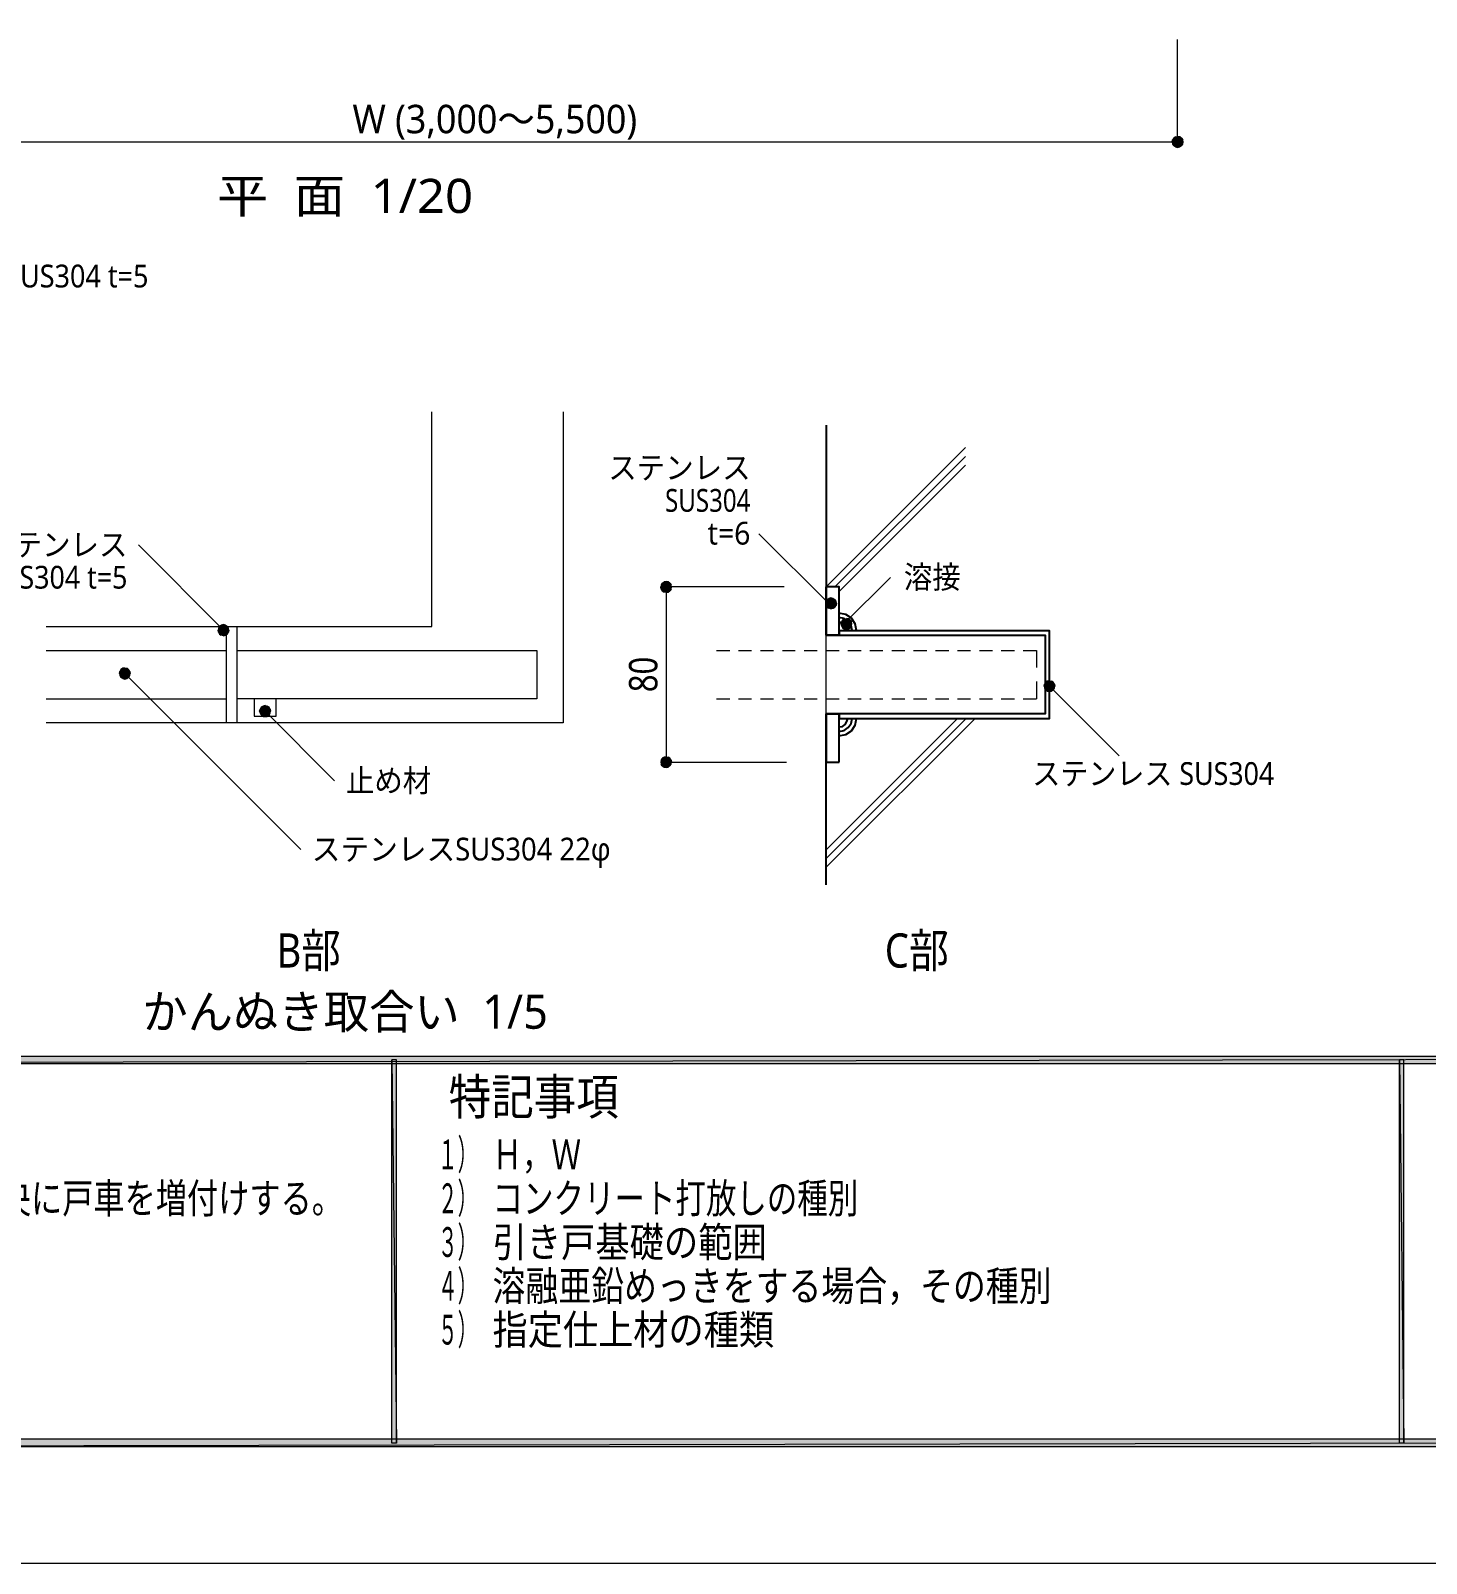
# Model space of a CAD drawing. Header units: millimetres. Extents: x 0 to 420, y 0 to 297.
# Drawn here: x 85 to 212.4, y 0 to 140 of the extents above; entities that cross this region are included whole.
import ezdxf
from ezdxf.enums import TextEntityAlignment as Align

# ---------------------------------------------------------------- set-up
doc = ezdxf.new("R2010")
doc.units = ezdxf.units.MM
doc.styles.add('kst32b', font='NotoSansJP-Variable.ttf')

msp = doc.modelspace()

# ---------------------------------------------------------------- hatches: boundary and pattern name
h = msp.add_hatch(color=7)
h.paths.add_polyline_path([(189.91, 130.28), (189.72, 130.32), (189.72, 129.84), (189.91, 130.28)])
h.paths.add_polyline_path([(189.72, 130.32), (189.72, 129.84), (189.53, 130.28), (189.72, 130.32)])
h.paths.add_polyline_path([(189.72, 129.84), (189.53, 130.28), (189.36, 130.17), (189.72, 129.84)])
h = msp.add_hatch(color=7)
h.paths.add_polyline_path([(190.22, 129.84), (190.18, 130.03), (189.72, 129.84), (190.22, 129.84)])
h.paths.add_polyline_path([(190.18, 130.03), (189.72, 129.84), (190.08, 130.17), (190.18, 130.03)])
h.paths.add_polyline_path([(189.72, 129.84), (190.08, 130.17), (189.91, 130.28), (189.72, 129.84)])
h = msp.add_hatch(color=7)
h.paths.add_polyline_path([(189.36, 130.17), (189.25, 130.03), (189.72, 129.84), (189.36, 130.17)])
h.paths.add_polyline_path([(189.25, 130.03), (189.72, 129.84), (189.21, 129.84), (189.25, 130.03)])
h.paths.add_polyline_path([(189.72, 129.84), (189.21, 129.84), (189.25, 129.62), (189.72, 129.84)])
h = msp.add_hatch(color=7)
h.paths.add_polyline_path([(189.25, 129.62), (189.36, 129.48), (189.72, 129.84), (189.25, 129.62)])
h.paths.add_polyline_path([(189.36, 129.48), (189.72, 129.84), (189.53, 129.37), (189.36, 129.48)])
h.paths.add_polyline_path([(189.72, 129.84), (189.53, 129.37), (189.72, 129.33), (189.72, 129.84)])
h = msp.add_hatch(color=7)
h.paths.add_polyline_path([(189.72, 129.33), (189.91, 129.37), (189.72, 129.84), (189.72, 129.33)])
h.paths.add_polyline_path([(189.91, 129.37), (189.72, 129.84), (190.08, 129.48), (189.91, 129.37)])
h.paths.add_polyline_path([(189.72, 129.84), (190.08, 129.48), (190.18, 129.62), (189.72, 129.84)])
for points in [[(190.18, 129.62), (190.22, 129.84), (189.72, 129.84), (190.18, 129.62)], [(143.21, 89.64), (143.02, 89.68), (143.02, 89.18), (143.21, 89.64)], [(158.26, 87.23), (158.43, 87.33), (158.07, 87.69), (158.26, 87.23)], [(159.03, 85.62), (159.13, 85.45), (159.49, 85.81), (159.03, 85.62)], [(102.79, 84.77), (102.95, 84.88), (102.59, 85.24), (102.79, 84.77)], [(93.41, 81.75), (93.24, 81.64), (93.6, 81.28), (93.41, 81.75)], [(177.82, 80.58), (177.67, 80.48), (178.01, 80.12), (177.82, 80.58)], [(106.21, 78.3), (106.05, 78.19), (106.4, 77.83), (106.21, 78.3)], [(142.83, 72.73), (143.02, 72.69), (143.02, 73.17), (142.83, 72.73)]]:
    msp.add_hatch(color=7).paths.add_polyline_path(points)
h = msp.add_hatch(color=7)
h.paths.add_polyline_path([(143.02, 89.68), (142.83, 89.64), (143.02, 89.18), (143.02, 89.68)])
h.paths.add_polyline_path([(142.83, 89.64), (143.02, 89.18), (142.66, 89.53), (142.83, 89.64)])
h.paths.add_polyline_path([(143.02, 89.18), (142.66, 89.53), (142.56, 89.37), (143.02, 89.18)])
h = msp.add_hatch(color=7)
h.paths.add_polyline_path([(143.51, 89.18), (143.49, 89.37), (143.02, 89.18), (143.51, 89.18)])
h.paths.add_polyline_path([(143.49, 89.37), (143.02, 89.18), (143.36, 89.53), (143.49, 89.37)])
h.paths.add_polyline_path([(143.02, 89.18), (143.36, 89.53), (143.21, 89.64), (143.02, 89.18)])
h = msp.add_hatch(color=7)
h.paths.add_polyline_path([(142.56, 89.37), (142.52, 89.18), (143.02, 89.18), (142.56, 89.37)])
h.paths.add_polyline_path([(142.52, 89.18), (143.02, 89.18), (142.56, 88.98), (142.52, 89.18)])
h.paths.add_polyline_path([(143.02, 89.18), (142.56, 88.98), (142.66, 88.84), (143.02, 89.18)])
h = msp.add_hatch(color=7)
h.paths.add_polyline_path([(142.66, 88.84), (142.83, 88.71), (143.02, 89.18), (142.66, 88.84)])
h.paths.add_polyline_path([(142.83, 88.71), (143.02, 89.18), (143.02, 88.69), (142.83, 88.71)])
h.paths.add_polyline_path([(143.02, 89.18), (143.02, 88.69), (143.21, 88.71), (143.02, 89.18)])
h = msp.add_hatch(color=7)
h.paths.add_polyline_path([(143.21, 88.71), (143.36, 88.84), (143.02, 89.18), (143.21, 88.71)])
h.paths.add_polyline_path([(143.36, 88.84), (143.02, 89.18), (143.49, 88.98), (143.36, 88.84)])
h.paths.add_polyline_path([(143.02, 89.18), (143.49, 88.98), (143.51, 89.18), (143.02, 89.18)])
h = msp.add_hatch(color=7)
h.paths.add_polyline_path([(157.63, 87.88), (157.59, 87.69), (158.07, 87.69), (157.63, 87.88)])
h.paths.add_polyline_path([(157.59, 87.69), (158.07, 87.69), (157.63, 87.5), (157.59, 87.69)])
h.paths.add_polyline_path([(158.07, 87.69), (157.63, 87.5), (157.73, 87.33), (158.07, 87.69)])
h = msp.add_hatch(color=7)
h.paths.add_polyline_path([(158.07, 88.18), (157.88, 88.14), (158.07, 87.69), (158.07, 88.18)])
h.paths.add_polyline_path([(157.88, 88.14), (158.07, 87.69), (157.73, 88.03), (157.88, 88.14)])
h.paths.add_polyline_path([(158.07, 87.69), (157.73, 88.03), (157.63, 87.88), (158.07, 87.69)])
h = msp.add_hatch(color=7)
h.paths.add_polyline_path([(157.73, 87.33), (157.88, 87.23), (158.07, 87.69), (157.73, 87.33)])
h.paths.add_polyline_path([(157.88, 87.23), (158.07, 87.69), (158.07, 87.19), (157.88, 87.23)])
h.paths.add_polyline_path([(158.07, 87.69), (158.07, 87.19), (158.26, 87.23), (158.07, 87.69)])
h = msp.add_hatch(color=7)
h.paths.add_polyline_path([(158.54, 87.88), (158.43, 88.03), (158.07, 87.69), (158.54, 87.88)])
h.paths.add_polyline_path([(158.43, 88.03), (158.07, 87.69), (158.26, 88.14), (158.43, 88.03)])
h.paths.add_polyline_path([(158.07, 87.69), (158.26, 88.14), (158.07, 88.18), (158.07, 87.69)])
h = msp.add_hatch(color=7)
h.paths.add_polyline_path([(158.43, 87.33), (158.54, 87.5), (158.07, 87.69), (158.43, 87.33)])
h.paths.add_polyline_path([(158.54, 87.5), (158.07, 87.69), (158.58, 87.69), (158.54, 87.5)])
h.paths.add_polyline_path([(158.07, 87.69), (158.58, 87.69), (158.54, 87.88), (158.07, 87.69)])
h = msp.add_hatch(color=7)
h.paths.add_polyline_path([(102.13, 85.43), (102.11, 85.24), (102.59, 85.24), (102.13, 85.43)])
h.paths.add_polyline_path([(102.11, 85.24), (102.59, 85.24), (102.13, 85.05), (102.11, 85.24)])
h.paths.add_polyline_path([(102.59, 85.24), (102.13, 85.05), (102.24, 84.88), (102.59, 85.24)])
h = msp.add_hatch(color=7)
h.paths.add_polyline_path([(102.59, 85.75), (102.4, 85.7), (102.59, 85.24), (102.59, 85.75)])
h.paths.add_polyline_path([(102.4, 85.7), (102.59, 85.24), (102.24, 85.6), (102.4, 85.7)])
h.paths.add_polyline_path([(102.59, 85.24), (102.24, 85.6), (102.13, 85.43), (102.59, 85.24)])
h = msp.add_hatch(color=7)
h.paths.add_polyline_path([(103.06, 85.43), (102.95, 85.6), (102.59, 85.24), (103.06, 85.43)])
h.paths.add_polyline_path([(102.95, 85.6), (102.59, 85.24), (102.79, 85.7), (102.95, 85.6)])
h.paths.add_polyline_path([(102.59, 85.24), (102.79, 85.7), (102.59, 85.75), (102.59, 85.24)])
h = msp.add_hatch(color=7)
h.paths.add_polyline_path([(102.95, 84.88), (103.06, 85.05), (102.59, 85.24), (102.95, 84.88)])
h.paths.add_polyline_path([(103.06, 85.05), (102.59, 85.24), (103.1, 85.24), (103.06, 85.05)])
h.paths.add_polyline_path([(102.59, 85.24), (103.1, 85.24), (103.06, 85.43), (102.59, 85.24)])
h = msp.add_hatch(color=7)
h.paths.add_polyline_path([(159.13, 86.15), (159.03, 86), (159.49, 85.81), (159.13, 86.15)])
h.paths.add_polyline_path([(159.03, 86), (159.49, 85.81), (158.98, 85.81), (159.03, 86)])
h.paths.add_polyline_path([(159.49, 85.81), (158.98, 85.81), (159.03, 85.62), (159.49, 85.81)])
h = msp.add_hatch(color=7)
h.paths.add_polyline_path([(159.68, 86.28), (159.49, 86.3), (159.49, 85.81), (159.68, 86.28)])
h.paths.add_polyline_path([(159.49, 86.3), (159.49, 85.81), (159.3, 86.28), (159.49, 86.3)])
h.paths.add_polyline_path([(159.49, 85.81), (159.3, 86.28), (159.13, 86.15), (159.49, 85.81)])
h = msp.add_hatch(color=7)
h.paths.add_polyline_path([(159.13, 85.45), (159.3, 85.34), (159.49, 85.81), (159.13, 85.45)])
h.paths.add_polyline_path([(159.3, 85.34), (159.49, 85.81), (159.49, 85.3), (159.3, 85.34)])
h.paths.add_polyline_path([(159.49, 85.81), (159.49, 85.3), (159.68, 85.34), (159.49, 85.81)])
h = msp.add_hatch(color=7)
h.paths.add_polyline_path([(159.98, 85.81), (159.94, 86), (159.49, 85.81), (159.98, 85.81)])
h.paths.add_polyline_path([(159.94, 86), (159.49, 85.81), (159.83, 86.15), (159.94, 86)])
h.paths.add_polyline_path([(159.49, 85.81), (159.83, 86.15), (159.68, 86.28), (159.49, 85.81)])
h = msp.add_hatch(color=7)
h.paths.add_polyline_path([(159.68, 85.34), (159.83, 85.45), (159.49, 85.81), (159.68, 85.34)])
h.paths.add_polyline_path([(159.83, 85.45), (159.49, 85.81), (159.94, 85.62), (159.83, 85.45)])
h.paths.add_polyline_path([(159.49, 85.81), (159.94, 85.62), (159.98, 85.81), (159.49, 85.81)])
h = msp.add_hatch(color=7)
h.paths.add_polyline_path([(102.24, 84.88), (102.4, 84.77), (102.59, 85.24), (102.24, 84.88)])
h.paths.add_polyline_path([(102.4, 84.77), (102.59, 85.24), (102.59, 84.73), (102.4, 84.77)])
h.paths.add_polyline_path([(102.59, 85.24), (102.59, 84.73), (102.79, 84.77), (102.59, 85.24)])
h = msp.add_hatch(color=7)
h.paths.add_polyline_path([(93.24, 81.64), (93.13, 81.47), (93.6, 81.28), (93.24, 81.64)])
h.paths.add_polyline_path([(93.13, 81.47), (93.6, 81.28), (93.09, 81.28), (93.13, 81.47)])
h.paths.add_polyline_path([(93.6, 81.28), (93.09, 81.28), (93.13, 81.09), (93.6, 81.28)])
h = msp.add_hatch(color=7)
h.paths.add_polyline_path([(93.13, 81.09), (93.24, 80.92), (93.6, 81.28), (93.13, 81.09)])
h.paths.add_polyline_path([(93.24, 80.92), (93.6, 81.28), (93.41, 80.81), (93.24, 80.92)])
h.paths.add_polyline_path([(93.6, 81.28), (93.41, 80.81), (93.6, 80.77), (93.6, 81.28)])
h = msp.add_hatch(color=7)
h.paths.add_polyline_path([(93.94, 81.64), (93.79, 81.75), (93.6, 81.28), (93.94, 81.64)])
h.paths.add_polyline_path([(93.79, 81.75), (93.6, 81.28), (93.6, 81.77), (93.79, 81.75)])
h.paths.add_polyline_path([(93.6, 81.28), (93.6, 81.77), (93.41, 81.75), (93.6, 81.28)])
h = msp.add_hatch(color=7)
h.paths.add_polyline_path([(94.04, 81.09), (94.09, 81.28), (93.6, 81.28), (94.04, 81.09)])
h.paths.add_polyline_path([(94.09, 81.28), (93.6, 81.28), (94.04, 81.47), (94.09, 81.28)])
h.paths.add_polyline_path([(93.6, 81.28), (94.04, 81.47), (93.94, 81.64), (93.6, 81.28)])
h = msp.add_hatch(color=7)
h.paths.add_polyline_path([(93.6, 80.77), (93.79, 80.81), (93.6, 81.28), (93.6, 80.77)])
h.paths.add_polyline_path([(93.79, 80.81), (93.6, 81.28), (93.94, 80.92), (93.79, 80.81)])
h.paths.add_polyline_path([(93.6, 81.28), (93.94, 80.92), (94.04, 81.09), (93.6, 81.28)])
h = msp.add_hatch(color=7)
h.paths.add_polyline_path([(177.67, 80.48), (177.55, 80.31), (178.01, 80.12), (177.67, 80.48)])
h.paths.add_polyline_path([(177.55, 80.31), (178.01, 80.12), (177.52, 80.12), (177.55, 80.31)])
h.paths.add_polyline_path([(178.01, 80.12), (177.52, 80.12), (177.55, 79.93), (178.01, 80.12)])
h = msp.add_hatch(color=7)
h.paths.add_polyline_path([(177.55, 79.93), (177.67, 79.76), (178.01, 80.12), (177.55, 79.93)])
h.paths.add_polyline_path([(177.67, 79.76), (178.01, 80.12), (177.82, 79.65), (177.67, 79.76)])
h.paths.add_polyline_path([(178.01, 80.12), (177.82, 79.65), (178.01, 79.63), (178.01, 80.12)])
h = msp.add_hatch(color=7)
h.paths.add_polyline_path([(178.37, 80.48), (178.2, 80.58), (178.01, 80.12), (178.37, 80.48)])
h.paths.add_polyline_path([(178.2, 80.58), (178.01, 80.12), (178.01, 80.62), (178.2, 80.58)])
h.paths.add_polyline_path([(178.01, 80.12), (178.01, 80.62), (177.82, 80.58), (178.01, 80.12)])
h = msp.add_hatch(color=7)
h.paths.add_polyline_path([(178.48, 79.93), (178.52, 80.12), (178.01, 80.12), (178.48, 79.93)])
h.paths.add_polyline_path([(178.52, 80.12), (178.01, 80.12), (178.48, 80.31), (178.52, 80.12)])
h.paths.add_polyline_path([(178.01, 80.12), (178.48, 80.31), (178.37, 80.48), (178.01, 80.12)])
h = msp.add_hatch(color=7)
h.paths.add_polyline_path([(178.01, 79.63), (178.2, 79.65), (178.01, 80.12), (178.01, 79.63)])
h.paths.add_polyline_path([(178.2, 79.65), (178.01, 80.12), (178.37, 79.76), (178.2, 79.65)])
h.paths.add_polyline_path([(178.01, 80.12), (178.37, 79.76), (178.48, 79.93), (178.01, 80.12)])
h = msp.add_hatch(color=7)
h.paths.add_polyline_path([(106.05, 78.19), (105.94, 78.02), (106.4, 77.83), (106.05, 78.19)])
h.paths.add_polyline_path([(105.94, 78.02), (106.4, 77.83), (105.9, 77.83), (105.94, 78.02)])
h.paths.add_polyline_path([(106.4, 77.83), (105.9, 77.83), (105.94, 77.64), (106.4, 77.83)])
h = msp.add_hatch(color=7)
h.paths.add_polyline_path([(105.94, 77.64), (106.05, 77.49), (106.4, 77.83), (105.94, 77.64)])
h.paths.add_polyline_path([(106.05, 77.49), (106.4, 77.83), (106.21, 77.36), (106.05, 77.49)])
h.paths.add_polyline_path([(106.4, 77.83), (106.21, 77.36), (106.4, 77.34), (106.4, 77.83)])
h = msp.add_hatch(color=7)
h.paths.add_polyline_path([(106.76, 78.19), (106.6, 78.3), (106.4, 77.83), (106.76, 78.19)])
h.paths.add_polyline_path([(106.6, 78.3), (106.4, 77.83), (106.4, 78.34), (106.6, 78.3)])
h.paths.add_polyline_path([(106.4, 77.83), (106.4, 78.34), (106.21, 78.3), (106.4, 77.83)])
h = msp.add_hatch(color=7)
h.paths.add_polyline_path([(106.87, 77.64), (106.89, 77.83), (106.4, 77.83), (106.87, 77.64)])
h.paths.add_polyline_path([(106.89, 77.83), (106.4, 77.83), (106.87, 78.02), (106.89, 77.83)])
h.paths.add_polyline_path([(106.4, 77.83), (106.87, 78.02), (106.76, 78.19), (106.4, 77.83)])
h = msp.add_hatch(color=7)
h.paths.add_polyline_path([(106.4, 77.34), (106.6, 77.36), (106.4, 77.83), (106.4, 77.34)])
h.paths.add_polyline_path([(106.6, 77.36), (106.4, 77.83), (106.76, 77.49), (106.6, 77.36)])
h.paths.add_polyline_path([(106.4, 77.83), (106.76, 77.49), (106.87, 77.64), (106.4, 77.83)])
h = msp.add_hatch(color=7)
h.paths.add_polyline_path([(142.83, 73.64), (142.66, 73.53), (143.02, 73.17), (142.83, 73.64)])
h.paths.add_polyline_path([(142.66, 73.53), (143.02, 73.17), (142.56, 73.36), (142.66, 73.53)])
h.paths.add_polyline_path([(143.02, 73.17), (142.56, 73.36), (142.52, 73.17), (143.02, 73.17)])
h = msp.add_hatch(color=7)
h.paths.add_polyline_path([(142.52, 73.17), (142.56, 72.98), (143.02, 73.17), (142.52, 73.17)])
h.paths.add_polyline_path([(142.56, 72.98), (143.02, 73.17), (142.66, 72.83), (142.56, 72.98)])
h.paths.add_polyline_path([(143.02, 73.17), (142.66, 72.83), (142.83, 72.73), (143.02, 73.17)])
h = msp.add_hatch(color=7)
h.paths.add_polyline_path([(143.36, 73.53), (143.21, 73.64), (143.02, 73.17), (143.36, 73.53)])
h.paths.add_polyline_path([(143.21, 73.64), (143.02, 73.17), (143.02, 73.68), (143.21, 73.64)])
h.paths.add_polyline_path([(143.02, 73.17), (143.02, 73.68), (142.83, 73.64), (143.02, 73.17)])
h = msp.add_hatch(color=7)
h.paths.add_polyline_path([(143.49, 72.98), (143.51, 73.17), (143.02, 73.17), (143.49, 72.98)])
h.paths.add_polyline_path([(143.51, 73.17), (143.02, 73.17), (143.49, 73.36), (143.51, 73.17)])
h.paths.add_polyline_path([(143.02, 73.17), (143.49, 73.36), (143.36, 73.53), (143.02, 73.17)])
h = msp.add_hatch(color=7)
h.paths.add_polyline_path([(143.02, 72.69), (143.21, 72.73), (143.02, 73.17), (143.02, 72.69)])
h.paths.add_polyline_path([(143.21, 72.73), (143.02, 73.17), (143.36, 72.83), (143.21, 72.73)])
h.paths.add_polyline_path([(143.02, 73.17), (143.36, 72.83), (143.49, 72.98), (143.02, 73.17)])
h = msp.add_hatch(color=7)
h.paths.add_polyline_path([(393.83, 11.35), (394.53, 10.65), (393.83, 45.64), (393.83, 11.35)])
h.paths.add_polyline_path([(394.53, 10.65), (393.83, 45.64), (394.53, 46.33), (394.53, 10.65)])
h.paths.add_polyline_path([(393.83, 45.64), (394.53, 46.33), (26.52, 45.64), (393.83, 45.64)])
h.paths.add_polyline_path([(394.53, 46.33), (26.52, 45.64), (25.82, 46.33), (394.53, 46.33)])
h.paths.add_polyline_path([(26.52, 45.64), (25.82, 46.33), (26.52, 11.35), (26.52, 45.64)])
h.paths.add_polyline_path([(25.82, 46.33), (26.52, 11.35), (25.82, 10.65), (25.82, 46.33)])
h.paths.add_polyline_path([(26.52, 11.35), (25.82, 10.65), (393.83, 11.35), (26.52, 11.35)])
h.paths.add_polyline_path([(25.82, 10.65), (393.83, 11.35), (394.53, 10.65), (25.82, 10.65)])
h = msp.add_hatch(color=7)
h.paths.add_polyline_path([(118.39, 46), (117.98, 46), (118.39, 10.99), (118.39, 46)])
h.paths.add_polyline_path([(117.98, 46), (118.39, 10.99), (117.98, 10.99), (117.98, 46)])
h = msp.add_hatch(color=7)
h.paths.add_polyline_path([(210.38, 46), (209.97, 46), (210.38, 10.99), (210.38, 46)])
h.paths.add_polyline_path([(209.97, 46), (210.38, 10.99), (209.97, 10.99), (209.97, 46)])

# ---------------------------------------------------------------- linework, layer by layer
at = {"lineweight": 13}
msp.add_lwpolyline([(0.19, 0), (0.19, 296.97), (420.16, 296.97), (420.16, 0)], close=True, dxfattribs=at)
for points in [[(65.07, 139.17), (65.07, 129.84), (189.72, 129.84), (189.72, 139.17)], [(133.63, 105.18), (133.63, 76.77), (86.42, 76.77)], [(86.42, 85.58), (121.62, 85.58), (121.62, 105.18)], [(157.63, 89.18), (157.63, 103.97)], [(157.63, 89.18), (170.35, 101.92)], [(158.41, 89.18), (170.35, 101.11)], [(158.81, 88.77), (170.35, 100.31)], [(157.84, 87.69), (151.47, 94.04)], [(102.59, 85.24), (94.83, 93.03)], [(159.24, 85.81), (163.49, 90.04)], [(153.8, 89.18), (143.02, 89.18), (143.02, 73.17), (154.01, 73.17)], [(102.83, 85.58), (102.83, 76.77)], [(103.82, 85.58), (103.82, 76.77)], [(157.63, 77.58), (157.63, 84.77)], [(86.42, 83.38), (102.83, 83.38)], [(103.82, 83.38), (131.21, 83.38), (131.21, 78.97), (103.82, 78.97)], [(147.62, 83.38), (148.82, 83.38)], [(149.63, 83.38), (150.81, 83.38)], [(151.62, 83.38), (152.82, 83.38)], [(153.63, 83.38), (154.81, 83.38)], [(155.62, 83.38), (156.82, 83.38)], [(157.63, 83.38), (158.81, 83.38)], [(159.62, 83.38), (160.82, 83.38)], [(161.61, 83.38), (162.81, 83.38)], [(163.62, 83.38), (164.82, 83.38)], [(165.61, 83.38), (166.81, 83.38)], [(167.62, 83.38), (168.83, 83.38)], [(169.61, 83.38), (170.82, 83.38)], [(171.62, 83.38), (172.83, 83.38)], [(173.61, 83.38), (174.82, 83.38)], [(175.62, 83.38), (176.83, 83.38)], [(176.83, 83.38), (176.83, 81.81)], [(93.6, 81.28), (109.66, 65.19)], [(176.83, 80.56), (176.83, 78.97)], [(178.01, 80.12), (184.38, 73.77)], [(86.42, 78.97), (102.83, 78.97)], [(105.41, 78.97), (105.41, 77.39), (107.42, 77.39), (107.42, 78.97)], [(147.62, 78.97), (148.82, 78.97)], [(149.63, 78.97), (150.81, 78.97)], [(151.62, 78.97), (152.82, 78.97)], [(153.63, 78.97), (154.81, 78.97)], [(155.62, 78.97), (156.82, 78.97)], [(157.63, 78.97), (158.81, 78.97)], [(159.62, 78.97), (160.82, 78.97)], [(161.61, 78.97), (162.81, 78.97)], [(163.62, 78.97), (164.82, 78.97)], [(165.61, 78.97), (166.81, 78.97)], [(167.62, 78.97), (168.83, 78.97)], [(169.61, 78.97), (170.82, 78.97)], [(171.62, 78.97), (172.83, 78.97)], [(173.61, 78.97), (174.82, 78.97)], [(175.62, 78.97), (176.83, 78.97)], [(106.4, 77.83), (112.75, 71.48)], [(157.63, 63.58), (171.22, 77.17)], [(157.63, 64.39), (170.41, 77.17)], [(157.63, 65.17), (169.61, 77.17)]]:
    msp.add_lwpolyline(points, dxfattribs=at)
at = {"lineweight": 0}
for points in [[(189.72, 129.84), (189.53, 130.28), (189.36, 130.17)], [(189.72, 130.32), (189.72, 129.84), (189.53, 130.28)], [(189.91, 130.28), (189.72, 130.32), (189.72, 129.84)], [(189.72, 129.84), (190.08, 130.17), (189.91, 130.28)], [(189.25, 130.03), (189.72, 129.84), (189.21, 129.84)], [(189.72, 129.84), (189.21, 129.84), (189.25, 129.62)], [(189.36, 130.17), (189.25, 130.03), (189.72, 129.84)], [(189.25, 129.62), (189.36, 129.48), (189.72, 129.84)], [(189.36, 129.48), (189.72, 129.84), (189.53, 129.37)], [(189.72, 129.84), (189.53, 129.37), (189.72, 129.33)], [(190.18, 130.03), (189.72, 129.84), (190.08, 130.17)], [(190.22, 129.84), (190.18, 130.03), (189.72, 129.84)], [(189.72, 129.33), (189.91, 129.37), (189.72, 129.84)], [(189.91, 129.37), (189.72, 129.84), (190.08, 129.48)], [(189.72, 129.84), (190.08, 129.48), (190.18, 129.62)], [(190.18, 129.62), (190.22, 129.84), (189.72, 129.84)], [(142.83, 89.64), (143.02, 89.18), (142.66, 89.53)], [(143.02, 89.68), (142.83, 89.64), (143.02, 89.18)], [(143.21, 89.64), (143.02, 89.68), (143.02, 89.18)], [(143.02, 89.18), (143.36, 89.53), (143.21, 89.64)], [(142.56, 89.37), (142.52, 89.18), (143.02, 89.18)], [(142.52, 89.18), (143.02, 89.18), (142.56, 88.98)], [(143.02, 89.18), (142.66, 89.53), (142.56, 89.37)], [(143.02, 89.18), (142.56, 88.98), (142.66, 88.84)], [(142.66, 88.84), (142.83, 88.71), (143.02, 89.18)], [(142.83, 88.71), (143.02, 89.18), (143.02, 88.69)], [(143.49, 89.37), (143.02, 89.18), (143.36, 89.53)], [(143.51, 89.18), (143.49, 89.37), (143.02, 89.18)], [(143.02, 89.18), (143.02, 88.69), (143.21, 88.71)], [(143.21, 88.71), (143.36, 88.84), (143.02, 89.18)], [(143.36, 88.84), (143.02, 89.18), (143.49, 88.98)], [(143.02, 89.18), (143.49, 88.98), (143.51, 89.18)], [(157.63, 87.88), (157.59, 87.69), (158.07, 87.69)], [(157.59, 87.69), (158.07, 87.69), (157.63, 87.5)], [(158.07, 87.69), (157.73, 88.03), (157.63, 87.88)], [(158.07, 87.69), (157.63, 87.5), (157.73, 87.33)], [(157.88, 88.14), (158.07, 87.69), (157.73, 88.03)], [(157.73, 87.33), (157.88, 87.23), (158.07, 87.69)], [(158.07, 88.18), (157.88, 88.14), (158.07, 87.69)], [(157.88, 87.23), (158.07, 87.69), (158.07, 87.19)], [(158.07, 87.69), (158.26, 88.14), (158.07, 88.18)], [(158.43, 88.03), (158.07, 87.69), (158.26, 88.14)], [(158.54, 87.88), (158.43, 88.03), (158.07, 87.69)], [(158.07, 87.69), (158.58, 87.69), (158.54, 87.88)], [(158.43, 87.33), (158.54, 87.5), (158.07, 87.69)], [(158.54, 87.5), (158.07, 87.69), (158.58, 87.69)], [(158.07, 87.69), (158.07, 87.19), (158.26, 87.23)], [(158.26, 87.23), (158.43, 87.33), (158.07, 87.69)], [(102.13, 85.43), (102.11, 85.24), (102.59, 85.24)], [(102.59, 85.24), (102.24, 85.6), (102.13, 85.43)], [(102.4, 85.7), (102.59, 85.24), (102.24, 85.6)], [(102.59, 85.75), (102.4, 85.7), (102.59, 85.24)], [(102.59, 85.24), (102.79, 85.7), (102.59, 85.75)], [(102.95, 85.6), (102.59, 85.24), (102.79, 85.7)], [(103.06, 85.43), (102.95, 85.6), (102.59, 85.24)], [(102.59, 85.24), (103.1, 85.24), (103.06, 85.43)], [(159.03, 86), (159.49, 85.81), (158.98, 85.81)], [(159.49, 85.81), (158.98, 85.81), (159.03, 85.62)], [(159.13, 86.15), (159.03, 86), (159.49, 85.81)], [(159.03, 85.62), (159.13, 85.45), (159.49, 85.81)], [(159.49, 85.81), (159.3, 86.28), (159.13, 86.15)], [(159.13, 85.45), (159.3, 85.34), (159.49, 85.81)], [(159.49, 86.3), (159.49, 85.81), (159.3, 86.28)], [(159.3, 85.34), (159.49, 85.81), (159.49, 85.3)], [(159.68, 86.28), (159.49, 86.3), (159.49, 85.81)], [(159.49, 85.81), (159.83, 86.15), (159.68, 86.28)], [(159.94, 86), (159.49, 85.81), (159.83, 86.15)], [(159.98, 85.81), (159.94, 86), (159.49, 85.81)], [(159.49, 85.81), (159.49, 85.3), (159.68, 85.34)], [(159.68, 85.34), (159.83, 85.45), (159.49, 85.81)], [(159.83, 85.45), (159.49, 85.81), (159.94, 85.62)], [(159.49, 85.81), (159.94, 85.62), (159.98, 85.81)], [(102.11, 85.24), (102.59, 85.24), (102.13, 85.05)], [(102.59, 85.24), (102.13, 85.05), (102.24, 84.88)], [(102.24, 84.88), (102.4, 84.77), (102.59, 85.24)], [(102.4, 84.77), (102.59, 85.24), (102.59, 84.73)], [(102.95, 84.88), (103.06, 85.05), (102.59, 85.24)], [(103.06, 85.05), (102.59, 85.24), (103.1, 85.24)], [(102.59, 85.24), (102.59, 84.73), (102.79, 84.77)], [(102.79, 84.77), (102.95, 84.88), (102.59, 85.24)], [(93.13, 81.47), (93.6, 81.28), (93.09, 81.28)], [(93.6, 81.28), (93.09, 81.28), (93.13, 81.09)], [(93.24, 81.64), (93.13, 81.47), (93.6, 81.28)], [(93.13, 81.09), (93.24, 80.92), (93.6, 81.28)], [(93.41, 81.75), (93.24, 81.64), (93.6, 81.28)], [(93.24, 80.92), (93.6, 81.28), (93.41, 80.81)], [(93.6, 81.28), (93.6, 81.77), (93.41, 81.75)], [(93.6, 81.28), (93.41, 80.81), (93.6, 80.77)], [(93.79, 81.75), (93.6, 81.28), (93.6, 81.77)], [(93.94, 81.64), (93.79, 81.75), (93.6, 81.28)], [(93.6, 81.28), (94.04, 81.47), (93.94, 81.64)], [(94.09, 81.28), (93.6, 81.28), (94.04, 81.47)], [(93.6, 80.77), (93.79, 80.81), (93.6, 81.28)], [(93.79, 80.81), (93.6, 81.28), (93.94, 80.92)], [(93.6, 81.28), (93.94, 80.92), (94.04, 81.09)], [(94.04, 81.09), (94.09, 81.28), (93.6, 81.28)], [(177.55, 80.31), (178.01, 80.12), (177.52, 80.12)], [(178.01, 80.12), (177.52, 80.12), (177.55, 79.93)], [(177.67, 80.48), (177.55, 80.31), (178.01, 80.12)], [(177.55, 79.93), (177.67, 79.76), (178.01, 80.12)], [(177.82, 80.58), (177.67, 80.48), (178.01, 80.12)], [(177.67, 79.76), (178.01, 80.12), (177.82, 79.65)], [(178.01, 80.12), (178.01, 80.62), (177.82, 80.58)], [(178.01, 80.12), (177.82, 79.65), (178.01, 79.63)], [(178.2, 80.58), (178.01, 80.12), (178.01, 80.62)], [(178.37, 80.48), (178.2, 80.58), (178.01, 80.12)], [(178.01, 80.12), (178.48, 80.31), (178.37, 80.48)], [(178.52, 80.12), (178.01, 80.12), (178.48, 80.31)], [(178.01, 79.63), (178.2, 79.65), (178.01, 80.12)], [(178.2, 79.65), (178.01, 80.12), (178.37, 79.76)], [(178.01, 80.12), (178.37, 79.76), (178.48, 79.93)], [(178.48, 79.93), (178.52, 80.12), (178.01, 80.12)], [(105.94, 78.02), (106.4, 77.83), (105.9, 77.83)], [(106.4, 77.83), (105.9, 77.83), (105.94, 77.64)], [(106.05, 78.19), (105.94, 78.02), (106.4, 77.83)], [(105.94, 77.64), (106.05, 77.49), (106.4, 77.83)], [(106.21, 78.3), (106.05, 78.19), (106.4, 77.83)], [(106.05, 77.49), (106.4, 77.83), (106.21, 77.36)], [(106.4, 77.83), (106.4, 78.34), (106.21, 78.3)], [(106.4, 77.83), (106.21, 77.36), (106.4, 77.34)], [(106.6, 78.3), (106.4, 77.83), (106.4, 78.34)], [(106.76, 78.19), (106.6, 78.3), (106.4, 77.83)], [(106.4, 77.83), (106.87, 78.02), (106.76, 78.19)], [(106.89, 77.83), (106.4, 77.83), (106.87, 78.02)], [(106.4, 77.34), (106.6, 77.36), (106.4, 77.83)], [(106.6, 77.36), (106.4, 77.83), (106.76, 77.49)], [(106.4, 77.83), (106.76, 77.49), (106.87, 77.64)], [(106.87, 77.64), (106.89, 77.83), (106.4, 77.83)], [(143.02, 73.17), (142.56, 73.36), (142.52, 73.17)], [(142.52, 73.17), (142.56, 72.98), (143.02, 73.17)], [(142.66, 73.53), (143.02, 73.17), (142.56, 73.36)], [(142.56, 72.98), (143.02, 73.17), (142.66, 72.83)], [(142.83, 73.64), (142.66, 73.53), (143.02, 73.17)], [(143.02, 73.17), (142.66, 72.83), (142.83, 72.73)], [(143.02, 73.17), (143.02, 73.68), (142.83, 73.64)], [(142.83, 72.73), (143.02, 72.69), (143.02, 73.17)], [(143.21, 73.64), (143.02, 73.17), (143.02, 73.68)], [(143.36, 73.53), (143.21, 73.64), (143.02, 73.17)], [(143.02, 73.17), (143.49, 73.36), (143.36, 73.53)], [(143.51, 73.17), (143.02, 73.17), (143.49, 73.36)], [(143.02, 72.69), (143.21, 72.73), (143.02, 73.17)], [(143.21, 72.73), (143.02, 73.17), (143.36, 72.83)], [(143.02, 73.17), (143.36, 72.83), (143.49, 72.98)], [(143.49, 72.98), (143.51, 73.17), (143.02, 73.17)], [(394.53, 46.33), (26.52, 45.64), (25.82, 46.33)], [(393.83, 45.64), (394.53, 46.33), (26.52, 45.64)], [(118.39, 46), (117.98, 46), (118.39, 10.99)], [(117.98, 46), (118.39, 10.99), (117.98, 10.99)], [(210.38, 46), (209.97, 46), (210.38, 10.99)], [(209.97, 46), (210.38, 10.99), (209.97, 10.99)], [(26.52, 11.35), (25.82, 10.65), (393.83, 11.35)], [(25.82, 10.65), (393.83, 11.35), (394.53, 10.65)]]:
    msp.add_lwpolyline(points, close=True, dxfattribs=at)
at = {"lineweight": 25}
for points in [[(157.63, 103.97), (157.63, 89.18)], [(158.81, 85.17), (158.81, 89.18), (157.63, 89.18)], [(160.4, 85.19), (160.28, 85.81), (159.93, 86.32), (159.42, 86.66), (158.8, 86.78)], [(160, 85.19), (159.9, 85.65), (159.65, 86.03), (159.27, 86.29), (158.8, 86.38)], [(159.6, 85.19), (159.53, 85.49), (159.36, 85.75), (159.11, 85.92), (158.8, 85.98)], [(158.81, 77.17), (178.01, 77.17), (178.01, 85.17), (158.81, 85.17)], [(158.81, 84.77), (177.61, 84.77), (177.61, 77.58), (158.81, 77.58)], [(158.8, 76.39), (159.11, 76.45), (159.36, 76.62), (159.53, 76.88), (159.6, 77.18)], [(158.8, 75.99), (159.27, 76.08), (159.65, 76.34), (159.9, 76.72), (160, 77.18)], [(158.8, 75.59), (159.42, 75.71), (159.93, 76.05), (160.28, 76.56), (160.4, 77.18)], [(158.81, 73.17), (158.81, 77.17)], [(157.63, 61.98), (157.63, 73.17), (158.81, 73.17)]]:
    msp.add_lwpolyline(points, dxfattribs=at)
at = {"lineweight": 30}
for points in [[(157.63, 89.18), (157.63, 84.77)], [(157.63, 89.18), (157.63, 84.77), (158.81, 84.77), (158.81, 85.17)], [(158.81, 77.17), (158.81, 77.58), (157.63, 77.58), (157.63, 73.17)]]:
    msp.add_lwpolyline(points, dxfattribs=at)

# ---------------------------------------------------------------- texts
at = {"style": 'kst32b'}
for s, height, p, p2 in [('W (3,000～5,500)', 2.5989, (114.38, 130.62), (140.37, 130.62)), ('平  面  1/20', 3.119, (102, 123.34), (125.39, 123.34)), ('ステンレスSUS304 t=5', 2.0791, (69.77, 116.54), (95.75, 116.54)), ('ステンレス', 2.079, (137.73, 99.04), (150.73, 99.04)), ('SUS304', 2.079, (142.92, 96.05), (150.71, 96.05)), ('ステンレス', 2.079, (80.84, 92.01), (93.83, 92.01)), ('t=6', 2.079, (146.81, 93.05), (150.71, 93.05)), ('SUS304 t=5', 2.079, (80.84, 89.03), (93.83, 89.03)), ('溶接', 2.079, (164.72, 89.05), (169.92, 89.05)), ('80', 2.599, (142.22, 79.57), (142.22, 82.81)), ('止め材', 2.079, (113.77, 70.46), (121.57, 70.46)), ('ステンレス SUS304', 2.0791, (176.45, 71.1), (198.54, 71.1)), ('ステンレスSUS304 22φ', 2.0791, (110.66, 64.2), (137.95, 64.2)), ('B部', 3.119, (107.46, 54.42), (113.31, 54.42)), ('C部', 3.119, (162.98, 54.42), (168.83, 54.42)), ('かんぬき取合い  1/5', 3.1187, (95.19, 48.83), (132.22, 48.83)), ('特記事項', 3.273, (123.17, 40.98), (138.69, 40.98)), ('１）', 2.728, (122.17, 35.98), (125.8, 35.98)), ('Ｈ，Ｗ', 2.728, (127.17, 35.98), (135.25, 35.98)), ('２）Ｗが４,０００ｍｍ以上の場合は，中央に戸車を増付けする。', 2.7278, (30.18, 31.98), (113.51, 31.98)), ('２）', 2.728, (122.17, 31.98), (125.8, 31.98)), ('コンクリート打放しの種別', 2.7278, (127.17, 31.98), (160.56, 31.98)), ('３）', 2.728, (122.17, 27.98), (125.8, 27.98)), ('引き戸基礎の範囲', 2.728, (127.17, 27.98), (152.2, 27.98)), ('４）', 2.728, (122.17, 23.98), (125.8, 23.98)), ('溶融亜鉛めっきをする場合，その種別', 2.7278, (127.17, 23.98), (178.21, 23.98)), ('５）', 2.728, (122.17, 19.98), (125.8, 19.98)), ('指定仕上材の種類', 2.728, (127.17, 19.98), (152.87, 19.98))]:
    msp.add_text(s, height=height, dxfattribs=at).set_placement(p, p2, align=Align.FIT)

doc.saveas('drawing.dxf')
